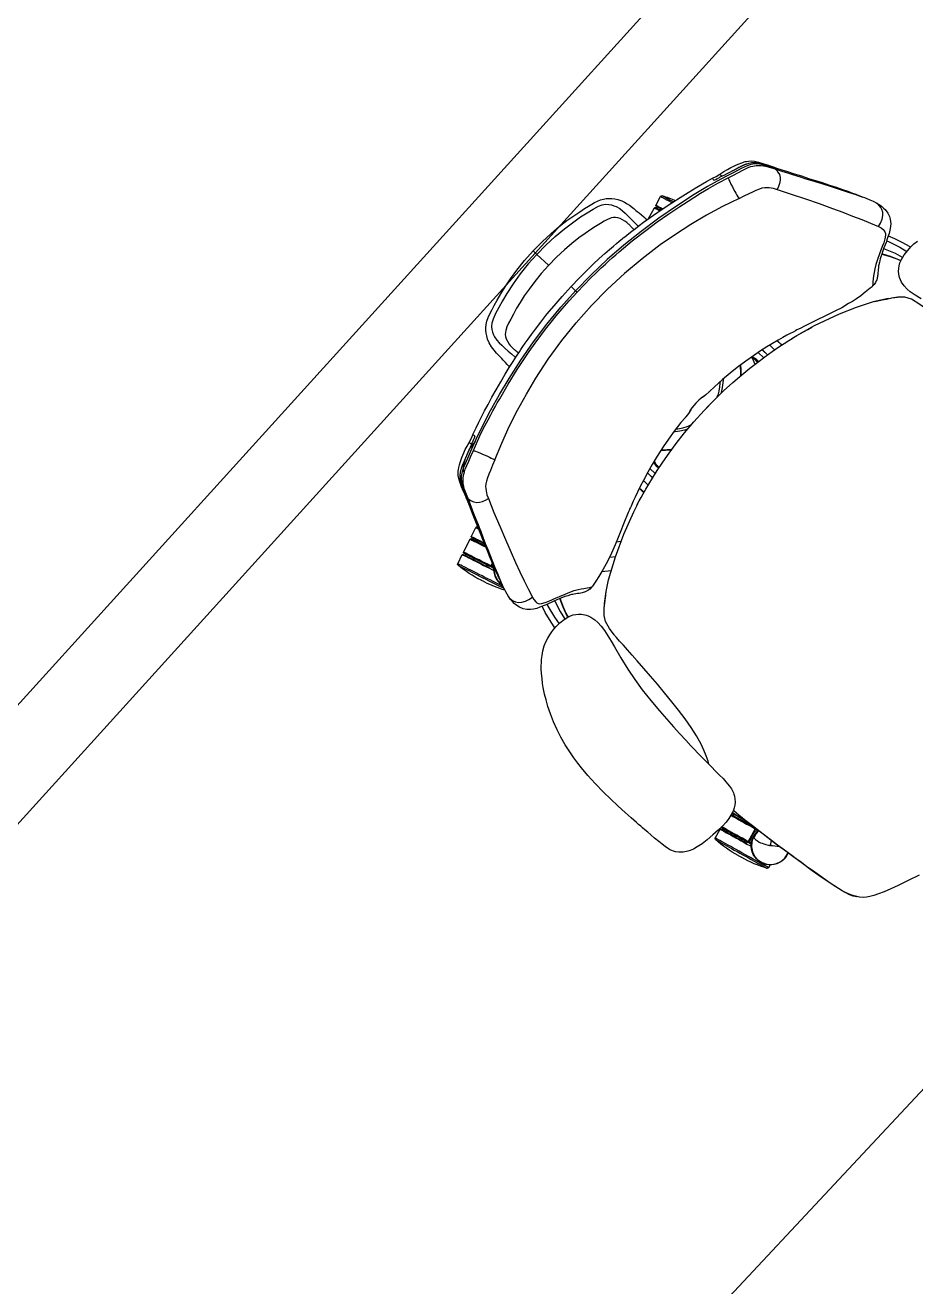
# Model space of a CAD drawing. Extents: x -15 to 8521, y -5327 to 1905.
# Drawn here: x 6723 to 6812.2, y -1982 to -1855.7 of the extents above; entities that cross this region are included whole.
import ezdxf

# ---------------------------------------------------------------- set-up
doc = ezdxf.new("R2010")
doc.units = 0
doc.layers.add('AR-DIV', color=2, linetype='Continuous')
doc.layers.add('AR-MOB', color=2, linetype='Continuous')

# ---------------------------------------------------------------- blocks, each defined once
blk = doc.blocks.new('MESA RECEPÇÃO COM BIOMBO')
at = {"color": 2}
blk.add_line((77.9313, 97.5195), (79.3313, 97.5195), dxfattribs=at)
blk = doc.blocks.new('A$C1E86606E')
at = {"color": 1, "linetype": 'Continuous'}
for p, q in [((0.0609, 0.593), (0.0577, 0.5938)), ((0.0816, 0.5963), (0.0805, 0.5866)), ((0.0597, 0.5579), (0.0612, 0.5575)), ((0.063, 0.5649), (0.0615, 0.5653)), ((0.0622, 0.5612), (0.0628, 0.5639)), ((0.0631, 0.5648), (0.0627, 0.5652)), ((0.0633, 0.5628), (0.0629, 0.561)), ((0.077, 0.5575), (0.0629, 0.561)), ((0.0696, 0.5617), (0.0695, 0.5624)), ((0.077, 0.5575), (0.0775, 0.5593)), ((0.043, 0.5345), (0.0528, 0.532)), ((0.1672, 0.2758), (0.1601, 0.2696)), ((0.1762, 0.2653), (0.1809, 0.2693)), ((0.1954, 0.2629), (0.1916, 0.2598)), ((0.2554, 0.2376), (0.2554, 0.2442)), ((0.2686, 0.2342), (0.2686, 0.2416)), ((0.4275, 0.2342), (0.4275, 0.2417)), ((0.4407, 0.2376), (0.4407, 0.2443)), ((0.3549, 0.2343), (0.3482, 0.2341)), ((0.4194, 0.2333), (0.4168, 0.2397)), ((0.331, 0.225), (0.3303, 0.2251)), ((0.0854, 0.1813), (0.0869, 0.1808)), ((0.089, 0.1882), (0.0875, 0.1886)), ((0.088, 0.1845), (0.0888, 0.1872)), ((0.0891, 0.1881), (0.0887, 0.1885)), ((0.0892, 0.186), (0.0887, 0.1843)), ((0.0921, 0.1833), (0.0887, 0.1843)), ((0.0677, 0.1586), (0.0775, 0.1557)), ((0.0801, 0.1549), (0.0801, 0.1549)), ((0.0801, 0.1549), (0.0941, 0.1509)), ((0.0801, 0.1549), (0.0941, 0.1509)), ((0.0941, 0.1509), (0.0941, 0.1509)), ((0.0967, 0.1501), (0.1065, 0.1472)), ((0.1212, 0.1214), (0.1219, 0.1198)), ((0.1219, 0.1198), (0.1221, 0.1192)), ((0.5742, 0.1197), (0.574, 0.1192)), ((0.5748, 0.1214), (0.5742, 0.1197)), ((0.5747, 0.1212), (0.5748, 0.1214)), ((0.1665, 0.089), (0.1664, 0.0883)), ((0.5462, 0.0922), (0.5471, 0.0925)), ((0.1664, 0.0883), (0.1691, 0.0881)), ((0.348, 0.0583), (0.348, 0.0522)), ((0.4506, 0.0625), (0.4626, 0.0594)), ((0.4506, 0.0625), (0.4626, 0.0594)), ((0.4626, 0.0594), (0.4626, 0.0594)), ((0.4652, 0.0587), (0.4751, 0.0561)), ((0.348, 0.005), (0.348, 0.021)), ((0.348, 0.005), (0.348, 0))]:
    blk.add_line(p, q, dxfattribs=at)
at = {"color": 1, "linetype": 'Continuous', "flags": 128}
for points in [[(0.1551, 0.7089), (0.1437, 0.7048), (0.1331, 0.7007), (0.1256, 0.6976), (0.1191, 0.6947), (0.1136, 0.692), (0.1092, 0.6896), (0.1056, 0.6875), (0.1029, 0.6854), (0.1006, 0.6832), (0.0984, 0.6804), (0.0961, 0.6768), (0.094, 0.6726), (0.0922, 0.6678), (0.0908, 0.6625), (0.0897, 0.6567), (0.0886, 0.6505), (0.0876, 0.6437), (0.0866, 0.6363), (0.0855, 0.6279), (0.0846, 0.6212), (0.0838, 0.6143), (0.0831, 0.6079), (0.0824, 0.6025), (0.0819, 0.5979), (0.0811, 0.5917), (0.0803, 0.5847), (0.0795, 0.5774), (0.0784, 0.5669), (0.0775, 0.5564)], [(0.0967, 0.6781), (0.0935, 0.6719), (0.0909, 0.6634), (0.0887, 0.6518), (0.087, 0.6398), (0.0853, 0.6277), (0.0837, 0.6142), (0.0825, 0.6038), (0.0816, 0.5967), (0.0808, 0.5897), (0.08, 0.5826), (0.079, 0.5728), (0.0781, 0.5631), (0.0772, 0.5533), (0.0764, 0.5435), (0.0757, 0.5336), (0.0756, 0.5287)], [(0.0965, 0.6783), (0.0948, 0.6751), (0.0933, 0.6715), (0.092, 0.6676), (0.0914, 0.6652)], [(0.0577, 0.5938), (0.0577, 0.5937), (0.0576, 0.5934), (0.0575, 0.5927), (0.0572, 0.5917), (0.0569, 0.5903), (0.0565, 0.5887), (0.056, 0.5867), (0.0554, 0.5845), (0.0548, 0.5821), (0.0542, 0.5794), (0.0534, 0.5766), (0.0527, 0.5736), (0.0519, 0.5705), (0.0511, 0.5673), (0.0504, 0.5641)], [(0.0696, 0.5617), (0.0673, 0.5626), (0.065, 0.5638), (0.0612, 0.567), (0.0583, 0.571), (0.0565, 0.5757), (0.0561, 0.5806), (0.0569, 0.5855), (0.0589, 0.5901), (0.0621, 0.5939), (0.0662, 0.5968), (0.0708, 0.5985), (0.0758, 0.599), (0.0807, 0.5982), (0.0817, 0.5977)], [(0.042, 0.5357), (0.042, 0.5358), (0.0421, 0.5363), (0.0423, 0.537), (0.0426, 0.5382), (0.043, 0.5396), (0.0434, 0.5413), (0.0439, 0.5433), (0.0444, 0.5456), (0.0451, 0.5481), (0.0457, 0.5508), (0.0464, 0.5536), (0.0472, 0.5566), (0.048, 0.5597), (0.0487, 0.5628), (0.0495, 0.566), (0.0503, 0.5691), (0.0511, 0.5722), (0.0518, 0.5752), (0.0525, 0.5781), (0.0532, 0.5808), (0.0538, 0.5833), (0.0544, 0.5855), (0.0549, 0.5875), (0.0553, 0.5893), (0.0557, 0.5907), (0.0559, 0.5918), (0.0561, 0.5926), (0.0562, 0.593), (0.0563, 0.5931)], [(0.0806, 0.5873), (0.0802, 0.5869), (0.079, 0.5855), (0.0777, 0.5838), (0.0762, 0.5817), (0.076, 0.5814), (0.0758, 0.5811), (0.0757, 0.5808), (0.0755, 0.5805), (0.0753, 0.5802), (0.0751, 0.58)], [(0.0695, 0.5624), (0.0694, 0.5635), (0.0694, 0.5651), (0.0696, 0.5673), (0.0701, 0.5694), (0.0705, 0.5708), (0.0711, 0.5723), (0.0719, 0.574), (0.0728, 0.576), (0.0741, 0.5782), (0.0742, 0.5785), (0.0744, 0.5788), (0.0746, 0.5791), (0.0748, 0.5794), (0.0749, 0.5797), (0.0751, 0.58)], [(0.0751, 0.58), (0.078, 0.5782), (0.0795, 0.5772)], [(0.0504, 0.5641), (0.0496, 0.5609), (0.0488, 0.5577), (0.048, 0.5546), (0.0473, 0.5517), (0.0465, 0.5488), (0.0459, 0.5462), (0.0453, 0.5437), (0.0447, 0.5415), (0.0442, 0.5396), (0.0438, 0.5379), (0.0435, 0.5366), (0.0432, 0.5355), (0.0431, 0.5348), (0.043, 0.5345), (0.043, 0.5345)], [(0.0467, 0.5671), (0.0467, 0.567), (0.0466, 0.5665), (0.0464, 0.5659), (0.0462, 0.5651), (0.046, 0.5644), (0.0459, 0.5637), (0.0458, 0.5633), (0.0457, 0.5632)], [(0.0528, 0.532), (0.0529, 0.532), (0.0529, 0.5324), (0.0531, 0.5331), (0.0534, 0.5341), (0.0537, 0.5355), (0.0541, 0.5371), (0.0546, 0.5391), (0.0551, 0.5413), (0.0558, 0.5437), (0.0564, 0.5464), (0.0571, 0.5492), (0.0579, 0.5522), (0.0586, 0.5553), (0.0594, 0.5585), (0.0602, 0.5617)], [(0.0606, 0.5616), (0.0598, 0.5583), (0.059, 0.5552), (0.0582, 0.5521), (0.0575, 0.5491), (0.0568, 0.5462), (0.0561, 0.5436), (0.0555, 0.5411), (0.055, 0.539), (0.0545, 0.537), (0.0541, 0.5354), (0.0538, 0.5341), (0.0535, 0.5332), (0.0534, 0.5326), (0.0533, 0.5323), (0.0533, 0.5323)], [(0.055, 0.5323), (0.055, 0.5325), (0.0552, 0.5331), (0.0554, 0.5341), (0.0557, 0.5354), (0.0561, 0.537), (0.0566, 0.5388), (0.0571, 0.541), (0.0577, 0.5434), (0.0584, 0.546), (0.0591, 0.5488), (0.0598, 0.5518), (0.0606, 0.5548), (0.0614, 0.558), (0.0622, 0.5612)], [(0.0629, 0.561), (0.0621, 0.5577), (0.0613, 0.5545), (0.0605, 0.5514), (0.0598, 0.5483), (0.059, 0.5454), (0.0584, 0.5428), (0.0578, 0.5403), (0.0572, 0.5381), (0.0567, 0.5361), (0.0563, 0.5345), (0.056, 0.5332), (0.0558, 0.5322), (0.0556, 0.5316), (0.0555, 0.5313)], [(0.0602, 0.5617), (0.061, 0.5649), (0.0614, 0.5664)], [(0.0622, 0.5612), (0.0622, 0.5612), (0.0622, 0.5612), (0.0623, 0.5611), (0.0624, 0.5611), (0.0625, 0.5611), (0.0626, 0.5611), (0.0628, 0.561), (0.0629, 0.561)], [(0.0628, 0.5639), (0.0628, 0.5639), (0.0629, 0.5641), (0.063, 0.5645), (0.0631, 0.5648)], [(0.0633, 0.5628), (0.0631, 0.5633), (0.0629, 0.5637), (0.0629, 0.5638), (0.0629, 0.5639), (0.0628, 0.5639)], [(0.0642, 0.564), (0.0642, 0.564), (0.0641, 0.5639), (0.0641, 0.5638), (0.064, 0.5637), (0.0638, 0.5635), (0.0637, 0.5632), (0.0635, 0.563), (0.0633, 0.5628)], [(0.0779, 0.5611), (0.0743, 0.5614), (0.0695, 0.5624)], [(0.077, 0.5608), (0.0762, 0.5607), (0.0754, 0.5607), (0.0745, 0.5608), (0.0737, 0.5608), (0.0728, 0.561), (0.0696, 0.5617)], [(0.0702, 0.5302), (0.0704, 0.531), (0.0708, 0.5326), (0.0713, 0.5346), (0.0719, 0.5368), (0.0725, 0.5392), (0.0731, 0.5419), (0.0739, 0.5448), (0.0746, 0.5478), (0.0754, 0.551), (0.0762, 0.5542), (0.077, 0.5575)], [(0.0774, 0.5559), (0.077, 0.5541), (0.0762, 0.551), (0.0754, 0.5479), (0.0747, 0.5449), (0.074, 0.5421), (0.0733, 0.5395), (0.0727, 0.5371), (0.0722, 0.535), (0.0717, 0.5331), (0.0713, 0.5315), (0.071, 0.5302), (0.071, 0.53)], [(0.0761, 0.5607), (0.0769, 0.5608), (0.0771, 0.5608), (0.0772, 0.5608), (0.0772, 0.5608), (0.0772, 0.5608), (0.0772, 0.5608), (0.0772, 0.5608), (0.0772, 0.5608), (0.0772, 0.5608), (0.0772, 0.5608), (0.0772, 0.5608), (0.0774, 0.5608), (0.0777, 0.5608)], [(0.0773, 0.5608), (0.0773, 0.5608), (0.0773, 0.5607), (0.0773, 0.5605), (0.0773, 0.5603), (0.0774, 0.5601), (0.0774, 0.5598), (0.0774, 0.5595), (0.0775, 0.5593)], [(0.0726, 0.5297), (0.0727, 0.5301), (0.073, 0.5315), (0.0735, 0.5333), (0.074, 0.5354), (0.0745, 0.5377), (0.0752, 0.5402), (0.0759, 0.543), (0.0765, 0.5455)], [(0.0763, 0.5432), (0.0759, 0.5415), (0.0752, 0.5389), (0.0746, 0.5364), (0.0741, 0.5342), (0.0736, 0.5323), (0.0732, 0.5306), (0.0729, 0.5296)], [(0.0436, 0.5307), (0.0361, 0.5298), (0.0297, 0.5287), (0.0242, 0.5274), (0.0199, 0.526), (0.0166, 0.5245), (0.0146, 0.5234), (0.0133, 0.5226), (0.012, 0.5217), (0.0108, 0.5207), (0.0095, 0.5195), (0.0077, 0.5176), (0.0059, 0.5148), (0.0048, 0.5129), (0.0042, 0.5114), (0.0038, 0.5103), (0.0034, 0.5087), (0.0029, 0.5065), (0.0025, 0.5037), (0.0021, 0.4998), (0.0018, 0.4955), (0.0015, 0.4901), (0.0013, 0.4852), (0.0011, 0.481), (0.0009, 0.4773), (0.0008, 0.4743), (0.0007, 0.4718), (0.0006, 0.4691), (0.0005, 0.4661), (0.0003, 0.4591), (0.0001, 0.4509), (0, 0.4416), (0, 0.4312), (0.0002, 0.4214), (0.0008, 0.4094), (0.0017, 0.3985), (0.0029, 0.3887), (0.0039, 0.3826), (0.0051, 0.3763), (0.0066, 0.3691), (0.0087, 0.3611), (0.0113, 0.3525), (0.0141, 0.3448), (0.0174, 0.3368), (0.0212, 0.3289), (0.0249, 0.322), (0.0285, 0.3162), (0.0316, 0.3114), (0.0335, 0.3086), (0.0356, 0.3058), (0.0381, 0.3026), (0.0413, 0.2988), (0.0447, 0.295), (0.0476, 0.2919), (0.0501, 0.2895), (0.0525, 0.2874), (0.055, 0.2854), (0.0583, 0.283), (0.0622, 0.2804), (0.0666, 0.2781), (0.0708, 0.2764), (0.0747, 0.2753), (0.0786, 0.2744), (0.0822, 0.2739), (0.0854, 0.2736), (0.0889, 0.2736), (0.0941, 0.2738), (0.0997, 0.2746), (0.1048, 0.276), (0.1091, 0.2781), (0.1113, 0.2797), (0.1132, 0.2814), (0.1153, 0.2838), (0.118, 0.2881), (0.1189, 0.2902), (0.1195, 0.2925), (0.1203, 0.2972), (0.1204, 0.3014), (0.1199, 0.3063), (0.119, 0.3117), (0.1176, 0.3177), (0.1158, 0.3238), (0.114, 0.33), (0.1103, 0.3423), (0.1067, 0.3551), (0.1039, 0.3672), (0.1015, 0.3799), (0.0996, 0.3932), (0.0979, 0.4069), (0.0968, 0.4174), (0.0958, 0.4279), (0.095, 0.4375), (0.0944, 0.446), (0.0938, 0.4536), (0.0935, 0.4589), (0.0932, 0.4636), (0.0929, 0.4691), (0.0926, 0.4755), (0.0924, 0.4831), (0.0922, 0.489), (0.092, 0.4946), (0.0918, 0.4995), (0.0915, 0.5038), (0.0912, 0.5064), (0.0907, 0.5093), (0.09, 0.5127), (0.0893, 0.5149), (0.0887, 0.5163), (0.0884, 0.517), (0.0878, 0.5182), (0.0867, 0.5199), (0.085, 0.5222), (0.0828, 0.5244), (0.0804, 0.5263), (0.0778, 0.5277), (0.0758, 0.5287), (0.0743, 0.5292), (0.073, 0.5296), (0.0703, 0.5303), (0.0666, 0.531), (0.062, 0.5314), (0.0566, 0.5315), (0.0505, 0.5312), (0.0436, 0.5307)], [(0.055, 0.5323), (0.0549, 0.5321), (0.055, 0.532), (0.055, 0.5318), (0.0551, 0.5317), (0.0551, 0.5316), (0.0553, 0.5315), (0.0553, 0.5314)], [(0.0757, 0.5332), (0.0755, 0.5295), (0.0755, 0.5287)], [(0.5782, 0.3165), (0.5767, 0.3098), (0.5758, 0.3037), (0.5757, 0.3), (0.576, 0.2955), (0.577, 0.2908), (0.5779, 0.2886), (0.579, 0.2864), (0.581, 0.2836), (0.5831, 0.2812), (0.585, 0.2796), (0.5873, 0.278), (0.5901, 0.2765), (0.5934, 0.2753), (0.5987, 0.2742), (0.6044, 0.2737), (0.6092, 0.2736), (0.6133, 0.2738), (0.6178, 0.2745)], [(0.0925, 0.4794), (0.0942, 0.4767), (0.0969, 0.4716), (0.0995, 0.466), (0.1019, 0.4599), (0.1048, 0.451), (0.1073, 0.4414), (0.1095, 0.431), (0.1114, 0.4203), (0.1131, 0.4096), (0.1147, 0.3981), (0.116, 0.387), (0.1172, 0.3765), (0.1183, 0.3664), (0.1193, 0.3561), (0.1199, 0.3488), (0.1206, 0.3417), (0.1213, 0.3355), (0.1218, 0.3299), (0.1222, 0.325), (0.1227, 0.3207)], [(0.1226, 0.3217), (0.1238, 0.3139), (0.1265, 0.3061), (0.1299, 0.3011), (0.1343, 0.2969), (0.1391, 0.2932), (0.1488, 0.2862), (0.1591, 0.28), (0.1807, 0.2693), (0.2029, 0.2598), (0.226, 0.2519), (0.2324, 0.2501)], [(0.574, 0.3268), (0.5731, 0.3195), (0.5712, 0.3098), (0.5681, 0.3035), (0.5634, 0.2984), (0.5585, 0.2945)], [(0.1329, 0.2981), (0.135, 0.2964), (0.1372, 0.2947), (0.1417, 0.2915), (0.1437, 0.29), (0.1454, 0.2887), (0.1468, 0.2877), (0.1479, 0.2869)], [(0.556, 0.2927), (0.5433, 0.2837), (0.5274, 0.275), (0.5109, 0.2673), (0.4854, 0.2569), (0.4633, 0.25)], [(0.5482, 0.2869), (0.5493, 0.2877), (0.5507, 0.2887), (0.5524, 0.29), (0.5544, 0.2915), (0.5588, 0.2947), (0.5611, 0.2964), (0.5632, 0.2981)], [(0.5446, 0.2846), (0.5458, 0.2853), (0.5496, 0.2879)], [(0.1424, 0.2725), (0.1394, 0.2725), (0.1371, 0.2721), (0.1354, 0.2716), (0.1343, 0.2712), (0.1336, 0.2709), (0.1331, 0.2706), (0.1323, 0.2701), (0.1314, 0.2695), (0.1303, 0.2687), (0.1291, 0.2678), (0.1277, 0.2667), (0.1264, 0.2657), (0.125, 0.2646), (0.1239, 0.2638), (0.1229, 0.2631), (0.1219, 0.2624), (0.1211, 0.2619), (0.1204, 0.2615), (0.1195, 0.261), (0.1184, 0.2603), (0.1167, 0.2594), (0.1146, 0.2584), (0.1121, 0.2572), (0.109, 0.2559), (0.1059, 0.2546), (0.1031, 0.2535), (0.1007, 0.2525), (0.0982, 0.2514), (0.0953, 0.2501), (0.092, 0.2485), (0.089, 0.2469), (0.0862, 0.2451), (0.0839, 0.2432), (0.0813, 0.2404), (0.0794, 0.2374), (0.078, 0.2336), (0.0773, 0.2293), (0.0772, 0.2271), (0.0773, 0.2245), (0.0776, 0.2217), (0.0783, 0.2187)], [(0.0872, 0.2736), (0.0874, 0.2725), (0.0895, 0.2638), (0.0919, 0.2559), (0.0943, 0.2496)], [(0.0991, 0.2518), (0.0983, 0.2535), (0.0947, 0.2658), (0.0931, 0.2738)], [(0.0943, 0.236), (0.0935, 0.2389), (0.0931, 0.2417), (0.0932, 0.2431), (0.0936, 0.2445), (0.0944, 0.2459), (0.0958, 0.2472), (0.0989, 0.2491), (0.1025, 0.2509), (0.1062, 0.2525), (0.1099, 0.254), (0.1134, 0.2555), (0.1189, 0.2579), (0.1237, 0.2601), (0.1277, 0.2623), (0.131, 0.2643), (0.1337, 0.2662), (0.1359, 0.2678), (0.1385, 0.2698), (0.1403, 0.2713), (0.1415, 0.2722), (0.1423, 0.2725), (0.1424, 0.2725)], [(0.107, 0.2551), (0.1053, 0.2589), (0.1028, 0.2661), (0.1005, 0.2742), (0.1004, 0.2748)], [(0.1038, 0.2757), (0.1039, 0.2753), (0.1079, 0.2654), (0.112, 0.2572)], [(0.1123, 0.2574), (0.1116, 0.2586), (0.1085, 0.2646), (0.1055, 0.2715), (0.104, 0.2758)], [(0.3303, 0.2252), (0.3235, 0.2255), (0.3126, 0.2265), (0.3027, 0.2277), (0.2935, 0.2291), (0.2827, 0.231), (0.2731, 0.2331), (0.2646, 0.2351), (0.2562, 0.2374), (0.249, 0.2394), (0.2429, 0.2413), (0.2377, 0.243), (0.2334, 0.2444), (0.2299, 0.2456), (0.2282, 0.2462), (0.2268, 0.2467), (0.2257, 0.247), (0.2249, 0.2473), (0.2239, 0.2477), (0.2216, 0.2485), (0.2184, 0.2497), (0.2142, 0.2512), (0.2092, 0.2532), (0.2033, 0.2554), (0.1965, 0.258), (0.189, 0.2609), (0.1804, 0.2639), (0.1751, 0.2657), (0.1691, 0.2674), (0.1624, 0.2691), (0.1548, 0.2707), (0.1494, 0.2716), (0.1434, 0.2724), (0.1426, 0.2725)], [(0.5535, 0.2725), (0.5511, 0.2722), (0.5448, 0.2713), (0.5391, 0.2703), (0.534, 0.2692), (0.5293, 0.2681), (0.5251, 0.2669), (0.5174, 0.2646), (0.5107, 0.2622), (0.5046, 0.26), (0.499, 0.2578), (0.4924, 0.2553), (0.4867, 0.2531), (0.4819, 0.2513), (0.4779, 0.2498), (0.4746, 0.2486), (0.472, 0.2476), (0.4705, 0.2471), (0.4688, 0.2465), (0.4664, 0.2457), (0.4634, 0.2446), (0.4598, 0.2434), (0.4553, 0.242), (0.4501, 0.2404), (0.4439, 0.2385), (0.4375, 0.2367), (0.4303, 0.2348), (0.422, 0.2329), (0.4127, 0.2309), (0.4023, 0.229), (0.3932, 0.2277), (0.3833, 0.2265), (0.3725, 0.2255), (0.3659, 0.2252)], [(0.6178, 0.2187), (0.6185, 0.2217), (0.6188, 0.2245), (0.6189, 0.2271), (0.6188, 0.2293), (0.6181, 0.2336), (0.6167, 0.2374), (0.6154, 0.2395), (0.614, 0.2414), (0.6122, 0.2432), (0.6085, 0.246), (0.6041, 0.2485), (0.6008, 0.2501), (0.5978, 0.2514), (0.5954, 0.2525), (0.5929, 0.2535), (0.5901, 0.2546), (0.5871, 0.2559), (0.584, 0.2572), (0.5814, 0.2584), (0.5794, 0.2594), (0.5777, 0.2603), (0.5765, 0.261), (0.5757, 0.2615), (0.575, 0.2619), (0.5742, 0.2624), (0.5733, 0.263), (0.5722, 0.2638), (0.5697, 0.2657), (0.5672, 0.2676), (0.5661, 0.2684), (0.5652, 0.2691), (0.5644, 0.2697), (0.5636, 0.2702), (0.563, 0.2706), (0.5624, 0.2709), (0.5618, 0.2712), (0.5606, 0.2716), (0.559, 0.2721), (0.5567, 0.2725), (0.5536, 0.2725)], [(0.6018, 0.236), (0.6026, 0.2389), (0.6029, 0.2417), (0.6028, 0.2431), (0.6024, 0.2445), (0.6016, 0.2459), (0.6003, 0.2472), (0.5972, 0.2491), (0.5936, 0.2509), (0.5899, 0.2525), (0.5862, 0.254), (0.5827, 0.2555), (0.5772, 0.2579), (0.5724, 0.2601), (0.5684, 0.2623), (0.5651, 0.2643), (0.5624, 0.2662), (0.5601, 0.2678), (0.5575, 0.2698), (0.5557, 0.2713), (0.5545, 0.2722), (0.5537, 0.2725), (0.5537, 0.2725)], [(0.5921, 0.2757), (0.5907, 0.272), (0.588, 0.2656), (0.5852, 0.2601), (0.5838, 0.2574)], [(0.5923, 0.2757), (0.5922, 0.2753), (0.5882, 0.2654), (0.5841, 0.2572)], [(0.5957, 0.2748), (0.5957, 0.2746), (0.5936, 0.2669), (0.5912, 0.26), (0.5891, 0.2551)], [(0.597, 0.2518), (0.5977, 0.2535), (0.6014, 0.2658), (0.603, 0.2738)], [(0.6018, 0.2496), (0.6042, 0.2559), (0.6066, 0.2638), (0.6087, 0.2725), (0.6089, 0.2736)], [(0.4607, 0.2492), (0.4665, 0.2508), (0.4783, 0.2545), (0.4828, 0.2561)], [(0.228, 0.2513), (0.2295, 0.2508), (0.2344, 0.2495)], [(0.2322, 0.25), (0.2326, 0.2499), (0.2333, 0.2497), (0.2351, 0.2492), (0.2378, 0.2485), (0.2413, 0.2476), (0.2456, 0.2465), (0.2507, 0.2453), (0.2566, 0.244), (0.2634, 0.2426), (0.2722, 0.2409), (0.282, 0.2393), (0.293, 0.2377), (0.3051, 0.2363), (0.3184, 0.2352), (0.3327, 0.2345), (0.3482, 0.2342)], [(0.2467, 0.2462), (0.2467, 0.2421), (0.2467, 0.2401)], [(0.2471, 0.2461), (0.2471, 0.246), (0.247, 0.2401)], [(0.2637, 0.2354), (0.2637, 0.2407), (0.2637, 0.2425)], [(0.2639, 0.2354), (0.2639, 0.2368), (0.2638, 0.2425)], [(0.2749, 0.2405), (0.2749, 0.2382), (0.2751, 0.2353), (0.276, 0.2326), (0.276, 0.2325)], [(0.2772, 0.2322), (0.2767, 0.233), (0.2759, 0.2357), (0.2758, 0.2399), (0.2758, 0.2403)], [(0.2773, 0.2322), (0.2767, 0.233), (0.276, 0.2356), (0.2759, 0.2383), (0.2759, 0.2403)], [(0.3479, 0.2342), (0.3623, 0.2345), (0.3758, 0.2351), (0.3884, 0.2361), (0.3999, 0.2373), (0.4105, 0.2387), (0.4202, 0.2403), (0.4289, 0.2418), (0.4379, 0.2436), (0.4456, 0.2453), (0.452, 0.2469), (0.4572, 0.2482), (0.4611, 0.2493), (0.4639, 0.25)], [(0.4188, 0.2322), (0.4193, 0.233), (0.4201, 0.2356), (0.4202, 0.2383), (0.4202, 0.2403)], [(0.4189, 0.2322), (0.4194, 0.233), (0.4202, 0.2357), (0.4203, 0.2399), (0.4203, 0.2403)], [(0.4212, 0.2405), (0.4212, 0.2382), (0.421, 0.2353), (0.4201, 0.2326), (0.42, 0.2325)], [(0.4322, 0.2354), (0.4322, 0.2368), (0.4322, 0.2425)], [(0.4323, 0.2354), (0.4323, 0.2407), (0.4324, 0.2425)], [(0.449, 0.2462), (0.449, 0.246), (0.449, 0.24)], [(0.4493, 0.2462), (0.4493, 0.2421), (0.4493, 0.2401)], [(0.0783, 0.2188), (0.0781, 0.2196), (0.0782, 0.2221), (0.0785, 0.2246), (0.0794, 0.227), (0.0809, 0.2294), (0.0833, 0.2317), (0.0865, 0.2337), (0.0902, 0.2352), (0.0943, 0.236)], [(0.1363, 0.1365), (0.1299, 0.1501), (0.1239, 0.1636), (0.118, 0.1769), (0.1124, 0.19), (0.1082, 0.2001), (0.1042, 0.2098), (0.1006, 0.2191), (0.0972, 0.2279), (0.0943, 0.236)], [(0.2968, 0.2373), (0.2957, 0.2363), (0.2925, 0.2332), (0.2895, 0.23), (0.2892, 0.2299)], [(0.2901, 0.2297), (0.2917, 0.2312), (0.2943, 0.2338), (0.2978, 0.2372)], [(0.3239, 0.2349), (0.3204, 0.2331), (0.3164, 0.2305), (0.3127, 0.2276), (0.3116, 0.2266)], [(0.3155, 0.2262), (0.317, 0.2275), (0.3211, 0.2304), (0.325, 0.2328), (0.3265, 0.2335), (0.328, 0.2341), (0.3292, 0.2347)], [(0.3667, 0.2347), (0.3672, 0.2345), (0.369, 0.2338), (0.3727, 0.2319), (0.3762, 0.2296), (0.3791, 0.2275), (0.3806, 0.2262)], [(0.3723, 0.2349), (0.3757, 0.2331), (0.3796, 0.2305), (0.3834, 0.2276), (0.3845, 0.2266)], [(0.406, 0.2297), (0.4043, 0.2312), (0.4018, 0.2338), (0.3982, 0.2372)], [(0.3993, 0.2374), (0.4004, 0.2363), (0.4035, 0.2332), (0.4066, 0.23), (0.4069, 0.2298)], [(0.5598, 0.1365), (0.5661, 0.1501), (0.5722, 0.1636), (0.5781, 0.1769), (0.5837, 0.19), (0.5879, 0.2001), (0.5918, 0.2098), (0.5955, 0.2191), (0.5989, 0.2279), (0.6018, 0.236)], [(0.6018, 0.236), (0.6059, 0.2352), (0.6096, 0.2337), (0.6128, 0.2317), (0.6152, 0.2294), (0.6167, 0.227), (0.6175, 0.2246), (0.6179, 0.2221), (0.618, 0.2196), (0.6178, 0.2188)], [(0.0782, 0.2188), (0.0791, 0.2157), (0.08, 0.2131), (0.0808, 0.2109), (0.0814, 0.2092), (0.082, 0.2077), (0.0826, 0.2062), (0.0833, 0.2046), (0.0846, 0.2015), (0.0861, 0.1981), (0.0876, 0.1948), (0.0903, 0.1889), (0.093, 0.1831), (0.0958, 0.1771), (0.0986, 0.1713), (0.1014, 0.1654), (0.1043, 0.1595), (0.107, 0.1539), (0.1079, 0.1521), (0.1089, 0.1499), (0.1102, 0.1472), (0.1117, 0.1441), (0.1135, 0.1404), (0.1154, 0.1363), (0.1176, 0.1318), (0.12, 0.1267), (0.1227, 0.1211)], [(0.3396, 0.224), (0.3353, 0.2247), (0.3309, 0.2251)], [(0.3392, 0.224), (0.3382, 0.2242), (0.3374, 0.2243)], [(0.348, 0.2231), (0.3447, 0.2232), (0.3418, 0.2235), (0.3393, 0.2239), (0.3374, 0.2243)], [(0.3588, 0.2243), (0.358, 0.2241), (0.3553, 0.2236), (0.352, 0.2233), (0.348, 0.2231)], [(0.3652, 0.2251), (0.3608, 0.2247), (0.3565, 0.224)], [(0.3567, 0.224), (0.3569, 0.2241), (0.3585, 0.2243), (0.3589, 0.2243)], [(0.3652, 0.2251), (0.3655, 0.2251), (0.3659, 0.2251)], [(0.5734, 0.1211), (0.5764, 0.1274), (0.579, 0.133), (0.5813, 0.1377), (0.5832, 0.1417), (0.5847, 0.1449), (0.5873, 0.1503), (0.59, 0.1557), (0.5947, 0.1654), (0.5992, 0.1749), (0.6029, 0.1826), (0.6064, 0.1903), (0.6098, 0.1977), (0.6107, 0.1998), (0.6116, 0.2019), (0.6125, 0.2039), (0.6134, 0.206), (0.6144, 0.2085), (0.6155, 0.2115), (0.6167, 0.2149), (0.6178, 0.2188)], [(0.0668, 0.1599), (0.0668, 0.16), (0.067, 0.1604), (0.0672, 0.1612), (0.0675, 0.1623), (0.0679, 0.1637), (0.0684, 0.1654), (0.069, 0.1674), (0.0697, 0.1696), (0.0704, 0.1721), (0.0712, 0.1748), (0.072, 0.1776), (0.0729, 0.1805), (0.0737, 0.1836), (0.0747, 0.1867), (0.0756, 0.1898), (0.0765, 0.1929), (0.0774, 0.196), (0.0782, 0.1989), (0.0791, 0.2017), (0.0799, 0.2044), (0.0806, 0.2069), (0.0812, 0.2091), (0.0813, 0.2095)], [(0.0821, 0.2076), (0.0815, 0.2056), (0.0808, 0.203), (0.0799, 0.2002), (0.0791, 0.1973), (0.0782, 0.1942), (0.0773, 0.1911), (0.0763, 0.1879)], [(0.083, 0.2054), (0.0827, 0.2044), (0.083, 0.1994), (0.0845, 0.1947), (0.0871, 0.1905), (0.0901, 0.1877)], [(0.0835, 0.2042), (0.0835, 0.204), (0.0843, 0.2017), (0.085, 0.2), (0.0856, 0.1984), (0.0863, 0.1968), (0.0871, 0.1948), (0.088, 0.1925), (0.0894, 0.1893), (0.091, 0.1856), (0.0929, 0.1814), (0.0951, 0.1767), (0.0975, 0.1715), (0.0999, 0.1662), (0.1046, 0.1563), (0.1093, 0.1464), (0.1138, 0.1368), (0.1183, 0.1273), (0.1205, 0.1225), (0.1218, 0.1198)], [(0.5742, 0.1197), (0.575, 0.1214), (0.5774, 0.1266), (0.58, 0.132), (0.583, 0.1384), (0.5862, 0.1451), (0.5894, 0.152), (0.5926, 0.1586), (0.5955, 0.1648), (0.5988, 0.1719), (0.6018, 0.1784), (0.6044, 0.1843), (0.6068, 0.1895), (0.6087, 0.1942), (0.61, 0.1973), (0.6112, 0.2003), (0.6122, 0.203), (0.6126, 0.2042)], [(0.0728, 0.1911), (0.0728, 0.1909), (0.0726, 0.1905), (0.0725, 0.1898), (0.0722, 0.1891), (0.072, 0.1883), (0.0718, 0.1877), (0.0717, 0.1873), (0.0717, 0.1871)], [(0.0861, 0.185), (0.087, 0.1882), (0.0874, 0.1897)], [(0.0763, 0.1879), (0.0754, 0.1847), (0.0745, 0.1816), (0.0736, 0.1785), (0.0727, 0.1756), (0.0719, 0.1728), (0.0711, 0.1701), (0.0704, 0.1677), (0.0698, 0.1655), (0.0692, 0.1636), (0.0687, 0.162), (0.0683, 0.1607), (0.068, 0.1596), (0.0678, 0.159), (0.0677, 0.1586), (0.0677, 0.1586)], [(0.0775, 0.1557), (0.0775, 0.1558), (0.0776, 0.1561), (0.0778, 0.1568), (0.0781, 0.1578), (0.0785, 0.1591), (0.079, 0.1608), (0.0795, 0.1627), (0.0802, 0.1649), (0.0809, 0.1673), (0.0816, 0.1699), (0.0825, 0.1727), (0.0833, 0.1757), (0.0842, 0.1787), (0.0851, 0.1819), (0.0861, 0.185)], [(0.0864, 0.1849), (0.0855, 0.1817), (0.0846, 0.1786), (0.0837, 0.1755), (0.0828, 0.1726), (0.082, 0.1698), (0.0812, 0.1671), (0.0805, 0.1647), (0.0799, 0.1626), (0.0793, 0.1607), (0.0789, 0.1591), (0.0785, 0.1578), (0.0782, 0.1569), (0.078, 0.1562), (0.078, 0.156), (0.078, 0.156)], [(0.0796, 0.1559), (0.0797, 0.1562), (0.0799, 0.1568), (0.0801, 0.1577), (0.0805, 0.159), (0.081, 0.1605), (0.0815, 0.1624), (0.0821, 0.1645), (0.0828, 0.1669), (0.0836, 0.1695), (0.0844, 0.1723), (0.0853, 0.1752), (0.0862, 0.1782), (0.0871, 0.1813), (0.088, 0.1845)], [(0.0887, 0.1843), (0.0878, 0.181), (0.0869, 0.1778), (0.0859, 0.1747), (0.0851, 0.1717), (0.0842, 0.1689), (0.0835, 0.1662), (0.0827, 0.1638), (0.0821, 0.1616), (0.0815, 0.1597), (0.0811, 0.1581), (0.0807, 0.1568), (0.0804, 0.1558), (0.0802, 0.1552), (0.0801, 0.1549)], [(0.088, 0.1845), (0.088, 0.1845), (0.088, 0.1845), (0.0881, 0.1844), (0.0882, 0.1844), (0.0883, 0.1844), (0.0884, 0.1843), (0.0886, 0.1843), (0.0887, 0.1843)], [(0.0888, 0.1872), (0.0888, 0.1872), (0.0888, 0.1873), (0.089, 0.1878), (0.0891, 0.1881)], [(0.0892, 0.186), (0.089, 0.1866), (0.0889, 0.1869), (0.0888, 0.1871), (0.0888, 0.1872), (0.0888, 0.1872)], [(0.0902, 0.1872), (0.0902, 0.1872), (0.0901, 0.1872), (0.09, 0.187), (0.0899, 0.1869), (0.0898, 0.1867), (0.0896, 0.1865), (0.0894, 0.1863), (0.0892, 0.186)], [(0.0941, 0.1509), (0.0942, 0.1511), (0.0944, 0.1517), (0.0946, 0.1527), (0.095, 0.154), (0.0955, 0.1556), (0.096, 0.1575), (0.0967, 0.1597), (0.0974, 0.1621), (0.0982, 0.1648), (0.099, 0.1676), (0.0991, 0.1679)], [(0.0996, 0.1668), (0.099, 0.165), (0.0983, 0.1624), (0.0976, 0.16), (0.097, 0.1579), (0.0964, 0.156), (0.096, 0.1544), (0.0956, 0.1532), (0.0953, 0.1522), (0.0951, 0.1516), (0.0951, 0.1514)], [(0.0965, 0.1505), (0.0965, 0.1506), (0.0966, 0.1511), (0.0969, 0.1519), (0.0972, 0.153), (0.0976, 0.1544), (0.0981, 0.1562), (0.0987, 0.1582), (0.0994, 0.1605), (0.1001, 0.163), (0.1006, 0.1647)], [(0.0796, 0.1559), (0.0796, 0.1558), (0.0796, 0.1556), (0.0796, 0.1555), (0.0797, 0.1553), (0.0798, 0.1552), (0.0799, 0.1551), (0.08, 0.155), (0.0801, 0.1549)], [(0.1009, 0.1641), (0.1001, 0.1616), (0.0994, 0.1592), (0.0988, 0.157), (0.0982, 0.1551), (0.0978, 0.1535), (0.0974, 0.1521), (0.0971, 0.1511), (0.0969, 0.1505), (0.0968, 0.1501), (0.0967, 0.1501)], [(0.0941, 0.1509), (0.0942, 0.1508), (0.0944, 0.1508), (0.0945, 0.1509), (0.0947, 0.1509), (0.0948, 0.151), (0.0949, 0.1511), (0.095, 0.1512), (0.0951, 0.1514)], [(0.1065, 0.1472), (0.1065, 0.1472), (0.1066, 0.1476), (0.1068, 0.1483), (0.1071, 0.1493), (0.1074, 0.1503)], [(0.1082, 0.1485), (0.1081, 0.1481), (0.108, 0.1478), (0.108, 0.1478)], [(0.1227, 0.1211), (0.1225, 0.1215), (0.1225, 0.1227), (0.1229, 0.1253), (0.1239, 0.128), (0.1256, 0.1306), (0.1276, 0.1325), (0.1302, 0.1343), (0.1331, 0.1356), (0.1363, 0.1365)], [(0.169, 0.1149), (0.1636, 0.1169), (0.1581, 0.1189), (0.1545, 0.1203), (0.151, 0.1217), (0.1476, 0.1233), (0.1454, 0.1246), (0.1434, 0.1262), (0.1418, 0.1278), (0.1404, 0.1295), (0.1381, 0.1329), (0.1363, 0.1365)], [(0.5271, 0.1149), (0.5325, 0.1169), (0.5379, 0.1189), (0.5415, 0.1203), (0.5451, 0.1217), (0.5484, 0.1233), (0.5507, 0.1246), (0.5526, 0.1262), (0.5543, 0.1278), (0.5557, 0.1295), (0.558, 0.1329), (0.5598, 0.1365)], [(0.5733, 0.1211), (0.5735, 0.1215), (0.5736, 0.1227), (0.5731, 0.1253), (0.5722, 0.128), (0.5704, 0.1306), (0.5685, 0.1325), (0.5659, 0.1343), (0.563, 0.1356), (0.5598, 0.1365)], [(0.1214, 0.1212), (0.1213, 0.1213), (0.1212, 0.1214)], [(0.1227, 0.1182), (0.122, 0.1197), (0.1214, 0.1212)], [(0.1221, 0.1192), (0.1234, 0.1163), (0.1246, 0.1134)], [(0.1227, 0.1211), (0.1243, 0.1176), (0.1258, 0.1146), (0.1271, 0.1122), (0.1283, 0.1103), (0.1301, 0.1079), (0.1325, 0.1054), (0.1345, 0.1038), (0.1359, 0.1028), (0.1375, 0.1018), (0.1394, 0.1008), (0.142, 0.0996), (0.1456, 0.0982), (0.1502, 0.0967), (0.1555, 0.0948), (0.1612, 0.0927)], [(0.1232, 0.1172), (0.123, 0.1177), (0.1227, 0.1182)], [(0.1232, 0.1193), (0.124, 0.1176), (0.1281, 0.1092), (0.1298, 0.1065), (0.1319, 0.1039), (0.1345, 0.1015), (0.1369, 0.0999), (0.1395, 0.0985), (0.1424, 0.0972), (0.1455, 0.096), (0.1519, 0.0938), (0.1584, 0.0915), (0.1713, 0.087), (0.1844, 0.0829), (0.2022, 0.078), (0.2202, 0.0736), (0.2382, 0.0697), (0.2599, 0.0657), (0.2818, 0.0625), (0.3038, 0.0602), (0.3259, 0.0588), (0.348, 0.0583)], [(0.1237, 0.1161), (0.1235, 0.1166), (0.1232, 0.1172)], [(0.1242, 0.115), (0.124, 0.1155), (0.1237, 0.1161)], [(0.1248, 0.1138), (0.1245, 0.1144), (0.1242, 0.115)], [(0.1247, 0.1134), (0.1245, 0.1138), (0.1242, 0.115)], [(0.1253, 0.1127), (0.1251, 0.1132), (0.1248, 0.1138)], [(0.1612, 0.0927), (0.1612, 0.0927), (0.1614, 0.093), (0.1617, 0.0935), (0.1622, 0.0948), (0.1629, 0.0964), (0.1639, 0.0992), (0.1649, 0.102), (0.1659, 0.1046), (0.1666, 0.107), (0.1673, 0.109), (0.1679, 0.1109), (0.1684, 0.1128), (0.169, 0.1149)], [(0.169, 0.1149), (0.1861, 0.1084), (0.2034, 0.1025), (0.221, 0.0974), (0.2388, 0.0929), (0.2567, 0.089), (0.2793, 0.0851), (0.3021, 0.0824), (0.325, 0.0807), (0.348, 0.0802)], [(0.5729, 0.1193), (0.5721, 0.1176), (0.5708, 0.1148), (0.5694, 0.112), (0.5679, 0.1092), (0.5663, 0.1065), (0.5642, 0.1039), (0.5615, 0.1015), (0.5592, 0.0999), (0.5565, 0.0985), (0.5536, 0.0972), (0.5506, 0.096), (0.5434, 0.0936), (0.5362, 0.091), (0.5289, 0.0884), (0.5216, 0.0859), (0.5142, 0.0836), (0.5068, 0.0815), (0.4993, 0.0794), (0.4787, 0.0743), (0.4579, 0.0697), (0.4362, 0.0657), (0.4143, 0.0625), (0.3923, 0.0602), (0.3702, 0.0588), (0.348, 0.0583)], [(0.5271, 0.1149), (0.51, 0.1084), (0.4926, 0.1025), (0.4751, 0.0974), (0.4573, 0.0929), (0.4394, 0.089), (0.4168, 0.0851), (0.394, 0.0824), (0.371, 0.0807), (0.348, 0.0802)], [(0.5349, 0.0927), (0.5349, 0.0927), (0.5347, 0.093), (0.5344, 0.0935), (0.5338, 0.0948), (0.5332, 0.0964), (0.5321, 0.0992), (0.5311, 0.102), (0.5302, 0.1046), (0.5294, 0.107), (0.5288, 0.109), (0.5282, 0.1109), (0.5277, 0.1128), (0.5271, 0.1149)], [(0.5349, 0.0927), (0.5405, 0.0948), (0.5459, 0.0967), (0.5505, 0.0982), (0.5541, 0.0996), (0.5567, 0.1008), (0.5586, 0.1018), (0.5602, 0.1028), (0.5616, 0.1038), (0.563, 0.1049), (0.5648, 0.1066), (0.5665, 0.1085), (0.5678, 0.1103), (0.5689, 0.1122), (0.5703, 0.1146), (0.5717, 0.1176), (0.5734, 0.1211)], [(0.5708, 0.1127), (0.571, 0.1132), (0.5713, 0.1138)], [(0.5713, 0.1138), (0.5715, 0.1144), (0.5718, 0.115)], [(0.5714, 0.1134), (0.5727, 0.1163), (0.574, 0.1192)], [(0.5714, 0.1134), (0.5716, 0.1138), (0.5718, 0.115)], [(0.5718, 0.115), (0.5721, 0.1155), (0.5724, 0.1161)], [(0.5724, 0.1161), (0.5726, 0.1166), (0.5729, 0.1172)], [(0.5729, 0.1172), (0.5731, 0.1177), (0.5733, 0.1182)], [(0.5733, 0.1182), (0.574, 0.1197), (0.5747, 0.1212)], [(0.1246, 0.1134), (0.1267, 0.1088), (0.1285, 0.1052), (0.1301, 0.1022), (0.1316, 0.0999), (0.1327, 0.0986), (0.1335, 0.0978), (0.1341, 0.0971), (0.1349, 0.0964), (0.1357, 0.0957), (0.137, 0.0948), (0.1387, 0.0937), (0.1411, 0.0923), (0.1443, 0.0908), (0.1483, 0.0892), (0.1529, 0.0874), (0.1564, 0.0862), (0.1602, 0.085), (0.1643, 0.0842)], [(0.1258, 0.1116), (0.1256, 0.1122), (0.1253, 0.1127)], [(0.1263, 0.1106), (0.1261, 0.1111), (0.1258, 0.1116)], [(0.1268, 0.1095), (0.1266, 0.1101), (0.1263, 0.1106)], [(0.1274, 0.1084), (0.1271, 0.109), (0.1268, 0.1095)], [(0.128, 0.1074), (0.1277, 0.1079), (0.1274, 0.1084)], [(0.1282, 0.1069), (0.1281, 0.1071), (0.128, 0.1074)], [(0.1285, 0.1063), (0.1284, 0.1066), (0.1282, 0.1069)], [(0.1287, 0.1061), (0.1286, 0.1062), (0.1285, 0.1063)], [(0.1289, 0.1058), (0.1288, 0.1059), (0.1287, 0.1061)], [(0.129, 0.1055), (0.1289, 0.1056), (0.1289, 0.1058)], [(0.1292, 0.1052), (0.1291, 0.1053), (0.129, 0.1055)], [(0.1294, 0.1049), (0.1293, 0.1051), (0.1292, 0.1052)], [(0.1295, 0.1047), (0.1294, 0.1048), (0.1294, 0.1049)], [(0.1297, 0.1044), (0.1296, 0.1046), (0.1295, 0.1047)], [(0.1299, 0.1042), (0.1298, 0.1043), (0.1297, 0.1044)], [(0.1301, 0.1039), (0.13, 0.104), (0.1299, 0.1042)], [(0.1303, 0.1036), (0.1302, 0.1038), (0.1301, 0.1039)], [(0.1305, 0.1033), (0.1304, 0.1035), (0.1303, 0.1036)], [(0.1307, 0.103), (0.1306, 0.1032), (0.1305, 0.1033)], [(0.1309, 0.1028), (0.1308, 0.1029), (0.1307, 0.103)], [(0.1311, 0.1025), (0.131, 0.1027), (0.1309, 0.1028)], [(0.1313, 0.1023), (0.1312, 0.1024), (0.1311, 0.1025)], [(0.1315, 0.102), (0.1314, 0.1021), (0.1313, 0.1023)], [(0.132, 0.1015), (0.1318, 0.1017), (0.1315, 0.102)], [(0.1326, 0.101), (0.1323, 0.1012), (0.132, 0.1015)], [(0.5318, 0.0842), (0.5364, 0.0852), (0.5405, 0.0865), (0.5441, 0.0878), (0.5473, 0.0889), (0.5499, 0.09), (0.5525, 0.0912), (0.5544, 0.0921), (0.556, 0.0929), (0.5573, 0.0936), (0.5584, 0.0943), (0.5594, 0.095), (0.5609, 0.0962), (0.5629, 0.0981), (0.565, 0.1007), (0.567, 0.1041), (0.5691, 0.1083), (0.5714, 0.1134)], [(0.5635, 0.101), (0.5638, 0.1012), (0.564, 0.1015)], [(0.564, 0.1015), (0.5643, 0.1018), (0.5645, 0.102)], [(0.5645, 0.102), (0.5646, 0.1021), (0.5648, 0.1023)], [(0.5648, 0.1023), (0.5649, 0.1024), (0.565, 0.1025)], [(0.565, 0.1025), (0.5651, 0.1027), (0.5652, 0.1028)], [(0.5652, 0.1028), (0.5653, 0.1029), (0.5654, 0.103)], [(0.5654, 0.103), (0.5655, 0.1032), (0.5656, 0.1033)], [(0.5656, 0.1033), (0.5657, 0.1035), (0.5658, 0.1036)], [(0.5658, 0.1036), (0.5659, 0.1038), (0.566, 0.1039)], [(0.566, 0.1039), (0.5661, 0.104), (0.5662, 0.1042)], [(0.5662, 0.1042), (0.5663, 0.1043), (0.5664, 0.1044)], [(0.5664, 0.1044), (0.5665, 0.1046), (0.5666, 0.1047)], [(0.5666, 0.1047), (0.5666, 0.1048), (0.5667, 0.1049)], [(0.5667, 0.1049), (0.5668, 0.1051), (0.5669, 0.1052)], [(0.5669, 0.1052), (0.5669, 0.1053), (0.567, 0.1055)], [(0.567, 0.1055), (0.5671, 0.1056), (0.5672, 0.1058)], [(0.5672, 0.1058), (0.5673, 0.1059), (0.5674, 0.1061)], [(0.5674, 0.1061), (0.5675, 0.1062), (0.5675, 0.1063)], [(0.5675, 0.1063), (0.5677, 0.1066), (0.5678, 0.1069)], [(0.5678, 0.1069), (0.568, 0.1071), (0.5681, 0.1074)], [(0.5681, 0.1074), (0.5684, 0.1079), (0.5687, 0.1084)], [(0.5687, 0.1084), (0.569, 0.109), (0.5692, 0.1095)], [(0.5692, 0.1095), (0.5695, 0.1101), (0.5697, 0.1106)], [(0.5697, 0.1106), (0.57, 0.1111), (0.5702, 0.1116)], [(0.5702, 0.1116), (0.5705, 0.1122), (0.5708, 0.1127)], [(0.1335, 0.1001), (0.133, 0.1005), (0.1326, 0.101)], [(0.1345, 0.0993), (0.134, 0.0997), (0.1335, 0.1001)], [(0.135, 0.0989), (0.1347, 0.0991), (0.1345, 0.0993)], [(0.138, 0.097), (0.1364, 0.0979), (0.135, 0.0989)], [(0.1386, 0.0966), (0.1383, 0.0968), (0.138, 0.097)], [(0.1393, 0.0963), (0.1389, 0.0965), (0.1386, 0.0966)], [(0.139, 0.1001), (0.1391, 0.0999), (0.1418, 0.0973), (0.1442, 0.0955), (0.147, 0.0939), (0.1499, 0.0924), (0.1531, 0.0912), (0.1563, 0.09), (0.1596, 0.0891), (0.1629, 0.0884), (0.1664, 0.0883)], [(0.14, 0.096), (0.1396, 0.0961), (0.1393, 0.0963)], [(0.1407, 0.0957), (0.1403, 0.0958), (0.14, 0.096)], [(0.1413, 0.0954), (0.141, 0.0955), (0.1407, 0.0957)], [(0.142, 0.0951), (0.1417, 0.0952), (0.1413, 0.0954)], [(0.1424, 0.0949), (0.1422, 0.095), (0.142, 0.0951)], [(0.1428, 0.0947), (0.1426, 0.0948), (0.1424, 0.0949)], [(0.1433, 0.0946), (0.1431, 0.0946), (0.1428, 0.0947)], [(0.1437, 0.0944), (0.1435, 0.0945), (0.1433, 0.0946)], [(0.1446, 0.0941), (0.1441, 0.0942), (0.1437, 0.0944)], [(0.1454, 0.0938), (0.145, 0.0939), (0.1446, 0.0941)], [(0.1472, 0.0931), (0.1463, 0.0934), (0.1454, 0.0938)], [(0.1489, 0.0925), (0.1481, 0.0928), (0.1472, 0.0931)], [(0.1498, 0.0922), (0.1494, 0.0924), (0.1489, 0.0925)], [(0.1507, 0.0919), (0.1503, 0.0921), (0.1498, 0.0922)], [(0.1524, 0.0914), (0.1516, 0.0917), (0.1507, 0.0919)], [(0.1533, 0.0911), (0.1528, 0.0912), (0.1524, 0.0914)], [(0.1546, 0.0906), (0.1539, 0.0908), (0.1533, 0.0911)], [(0.1559, 0.0901), (0.1553, 0.0904), (0.1546, 0.0906)], [(0.1573, 0.0896), (0.1566, 0.0899), (0.1559, 0.0901)], [(0.1586, 0.0891), (0.1579, 0.0894), (0.1573, 0.0896)], [(0.1599, 0.0886), (0.1593, 0.0889), (0.1586, 0.0891)], [(0.1613, 0.0882), (0.1606, 0.0884), (0.1599, 0.0886)], [(0.1612, 0.0927), (0.1708, 0.0893), (0.1795, 0.0865), (0.1871, 0.0843), (0.1937, 0.0825), (0.1992, 0.081), (0.2037, 0.0798), (0.2081, 0.0787), (0.2125, 0.0776), (0.2171, 0.0766), (0.2336, 0.0728), (0.2503, 0.0695), (0.261, 0.0677), (0.2717, 0.066), (0.282, 0.0646), (0.2915, 0.0635), (0.2959, 0.063), (0.3015, 0.0625), (0.3084, 0.062), (0.3164, 0.0614), (0.3257, 0.0609), (0.3363, 0.0606), (0.348, 0.0605)], [(0.348, 0.0605), (0.3583, 0.0606), (0.3674, 0.0608), (0.3753, 0.0612), (0.3822, 0.0616), (0.3879, 0.062), (0.3925, 0.0623), (0.397, 0.0627), (0.4016, 0.0632), (0.4063, 0.0637), (0.4231, 0.0658), (0.4399, 0.0685), (0.4541, 0.0711), (0.468, 0.074), (0.4807, 0.077), (0.485, 0.078), (0.4904, 0.0793), (0.497, 0.081), (0.5048, 0.0831), (0.5137, 0.0857), (0.5238, 0.0888), (0.5349, 0.0927)], [(0.5348, 0.0882), (0.5355, 0.0884), (0.5361, 0.0886)], [(0.5361, 0.0886), (0.5368, 0.0889), (0.5375, 0.0891)], [(0.5375, 0.0891), (0.5381, 0.0894), (0.5388, 0.0896)], [(0.5388, 0.0896), (0.5395, 0.0899), (0.5402, 0.0901)], [(0.5402, 0.0901), (0.5408, 0.0904), (0.5415, 0.0906)], [(0.5415, 0.0906), (0.5421, 0.0908), (0.5428, 0.0911)], [(0.5428, 0.0911), (0.5432, 0.0912), (0.5436, 0.0914)], [(0.5436, 0.0914), (0.5445, 0.0917), (0.5454, 0.0919)], [(0.5454, 0.0919), (0.5458, 0.0921), (0.5462, 0.0922)], [(0.5471, 0.0925), (0.548, 0.0928), (0.5489, 0.0931)], [(0.5489, 0.0931), (0.5498, 0.0934), (0.5506, 0.0938)], [(0.5506, 0.0938), (0.5511, 0.0939), (0.5515, 0.0941)], [(0.5515, 0.0941), (0.5519, 0.0942), (0.5524, 0.0944)], [(0.5524, 0.0944), (0.5526, 0.0945), (0.5528, 0.0946)], [(0.5528, 0.0946), (0.553, 0.0946), (0.5532, 0.0947)], [(0.5532, 0.0947), (0.5534, 0.0948), (0.5536, 0.0949)], [(0.5536, 0.0949), (0.5539, 0.095), (0.5541, 0.0951)], [(0.5541, 0.0951), (0.5544, 0.0952), (0.5547, 0.0954)], [(0.5547, 0.0954), (0.5551, 0.0955), (0.5554, 0.0957)], [(0.5554, 0.0957), (0.5558, 0.0958), (0.5561, 0.096)], [(0.5561, 0.096), (0.5565, 0.0961), (0.5568, 0.0963)], [(0.5568, 0.0963), (0.5571, 0.0965), (0.5575, 0.0966)], [(0.5575, 0.0966), (0.5578, 0.0968), (0.5581, 0.097)], [(0.5581, 0.097), (0.5596, 0.0979), (0.5611, 0.0989)], [(0.5611, 0.0989), (0.5613, 0.0991), (0.5616, 0.0993)], [(0.5616, 0.0993), (0.5621, 0.0997), (0.5626, 0.1001)], [(0.5626, 0.1001), (0.5631, 0.1005), (0.5635, 0.101)], [(0.1629, 0.0876), (0.1621, 0.0879), (0.1613, 0.0882)], [(0.1645, 0.087), (0.1637, 0.0873), (0.1629, 0.0876)], [(0.1645, 0.087), (0.1644, 0.0858), (0.1643, 0.085), (0.1643, 0.0845), (0.1643, 0.0843), (0.1643, 0.0842)], [(0.1643, 0.0842), (0.1683, 0.0831), (0.1722, 0.0817)], [(0.1661, 0.0864), (0.1653, 0.0867), (0.1645, 0.087)], [(0.1676, 0.0859), (0.1668, 0.0862), (0.1661, 0.0864)], [(0.1663, 0.0875), (0.1663, 0.0875), (0.1663, 0.0877), (0.1664, 0.0883)], [(0.1708, 0.0848), (0.1692, 0.0853), (0.1676, 0.0859)], [(0.1728, 0.0841), (0.1718, 0.0844), (0.1708, 0.0848)], [(0.1728, 0.0841), (0.1727, 0.0829), (0.1726, 0.0823), (0.1724, 0.0819), (0.1723, 0.0817), (0.1722, 0.0817)], [(0.1722, 0.0817), (0.1735, 0.0812), (0.1799, 0.0792), (0.1856, 0.0774), (0.1914, 0.0757), (0.1978, 0.0739), (0.205, 0.0719), (0.2128, 0.0699), (0.2213, 0.0679), (0.2303, 0.0657), (0.2388, 0.0639), (0.2465, 0.0623), (0.2535, 0.061), (0.2596, 0.0599), (0.2649, 0.059), (0.2677, 0.0585), (0.2711, 0.058), (0.2752, 0.0574), (0.2801, 0.0567), (0.2858, 0.056), (0.2923, 0.0552), (0.3012, 0.0543), (0.3112, 0.0535), (0.3223, 0.0528), (0.3346, 0.0524), (0.348, 0.0522)], [(0.348, 0.0522), (0.3595, 0.0523), (0.3699, 0.0527), (0.3794, 0.0531), (0.3877, 0.0537), (0.3951, 0.0544), (0.4014, 0.055), (0.4067, 0.0556), (0.4105, 0.056), (0.4136, 0.0564), (0.4161, 0.0567), (0.4176, 0.0569), (0.4192, 0.0572), (0.4211, 0.0574), (0.4235, 0.0578), (0.4263, 0.0582), (0.4301, 0.0588), (0.4344, 0.0595), (0.4392, 0.0604), (0.4445, 0.0613), (0.4566, 0.0637), (0.4678, 0.0662), (0.4782, 0.0687), (0.4877, 0.071), (0.4969, 0.0735), (0.5067, 0.0763), (0.5172, 0.0795), (0.5239, 0.0817)], [(0.5233, 0.0841), (0.5243, 0.0844), (0.5252, 0.0848)], [(0.5233, 0.0841), (0.5234, 0.0829), (0.5235, 0.0823), (0.5236, 0.0819), (0.5238, 0.0817), (0.5239, 0.0817)], [(0.5239, 0.0817), (0.5278, 0.0831), (0.5318, 0.0842)], [(0.5252, 0.0848), (0.5268, 0.0853), (0.5284, 0.0859)], [(0.5284, 0.0859), (0.5292, 0.0862), (0.53, 0.0864)], [(0.53, 0.0864), (0.5308, 0.0867), (0.5316, 0.087)], [(0.5316, 0.087), (0.5324, 0.0873), (0.5332, 0.0876)], [(0.5316, 0.087), (0.5317, 0.0858), (0.5318, 0.085), (0.5318, 0.0845), (0.5318, 0.0843), (0.5318, 0.0842)], [(0.5332, 0.0876), (0.534, 0.0879), (0.5348, 0.0882)], [(0.4626, 0.0594), (0.4626, 0.0596), (0.4628, 0.0603), (0.463, 0.0612), (0.4634, 0.0625), (0.4638, 0.0642), (0.4641, 0.0653)], [(0.465, 0.0655), (0.4647, 0.0646), (0.4643, 0.063), (0.464, 0.0617), (0.4637, 0.0608), (0.4636, 0.0602), (0.4635, 0.0599)], [(0.465, 0.0591), (0.465, 0.0592), (0.4651, 0.0597), (0.4653, 0.0605), (0.4656, 0.0616), (0.466, 0.0631), (0.4664, 0.0648), (0.4667, 0.0658)], [(0.4671, 0.0659), (0.4671, 0.0657), (0.4666, 0.0638), (0.4661, 0.0621), (0.4658, 0.0608), (0.4655, 0.0597), (0.4653, 0.0591), (0.4652, 0.0587), (0.4652, 0.0587)], [(0.4751, 0.0561), (0.4751, 0.0561), (0.4752, 0.0565), (0.4753, 0.0572), (0.4756, 0.0582), (0.476, 0.0595), (0.4764, 0.0612), (0.4769, 0.0631), (0.4775, 0.0653), (0.4781, 0.0678), (0.4784, 0.0686)], [(0.4798, 0.069), (0.4794, 0.0678), (0.4788, 0.0654), (0.4782, 0.0633), (0.4778, 0.0614), (0.4773, 0.0598), (0.477, 0.0586), (0.4768, 0.0576), (0.4766, 0.057), (0.4765, 0.0568), (0.4765, 0.0567)], [(0.2472, 0.0622), (0.2472, 0.0612), (0.2474, 0.0587), (0.2476, 0.056), (0.2477, 0.053), (0.2479, 0.0506), (0.248, 0.0487), (0.2481, 0.0474), (0.2481, 0.0459), (0.2482, 0.0446), (0.2483, 0.043), (0.2487, 0.0394), (0.2494, 0.0352), (0.2508, 0.0308), (0.2525, 0.027), (0.2542, 0.0242), (0.2559, 0.0218), (0.2578, 0.0196), (0.2598, 0.0177), (0.2621, 0.016), (0.2652, 0.0142), (0.2687, 0.0127), (0.2725, 0.0114), (0.2766, 0.0102), (0.2816, 0.0087), (0.2875, 0.0073), (0.2945, 0.0057), (0.3027, 0.0041), (0.3123, 0.0026), (0.3231, 0.0013), (0.3351, 0.0004), (0.348, 0)], [(0.348, 0.005), (0.3351, 0.0053), (0.3225, 0.0063), (0.3103, 0.0079), (0.2989, 0.0099), (0.2907, 0.0116), (0.2832, 0.0135), (0.2765, 0.0154), (0.2707, 0.0174), (0.2671, 0.0191), (0.2644, 0.0212), (0.2623, 0.0235), (0.2608, 0.0259), (0.2597, 0.0283), (0.2589, 0.0305), (0.2579, 0.0345), (0.2576, 0.0381), (0.2576, 0.0416), (0.2577, 0.0459), (0.2578, 0.0502), (0.258, 0.0547), (0.2582, 0.0594), (0.2582, 0.0601)], [(0.348, 0.0211), (0.3371, 0.0213), (0.3268, 0.0221), (0.3174, 0.0231), (0.309, 0.0243), (0.3015, 0.0257), (0.2949, 0.0271), (0.2883, 0.0288), (0.2828, 0.0303), (0.2784, 0.0316), (0.2746, 0.0328), (0.2711, 0.0344), (0.2678, 0.0369), (0.2666, 0.0384), (0.2654, 0.0404), (0.2644, 0.043), (0.2636, 0.0461), (0.2633, 0.0478), (0.2632, 0.0493), (0.2631, 0.0518), (0.2631, 0.0526), (0.2631, 0.0532), (0.2631, 0.0537), (0.2631, 0.0542), (0.2632, 0.0547), (0.2633, 0.0559), (0.2634, 0.0572), (0.2635, 0.0585), (0.2635, 0.0592)], [(0.348, 0), (0.361, 0.0004), (0.373, 0.0013), (0.3838, 0.0026), (0.3934, 0.0041), (0.4016, 0.0057), (0.4086, 0.0073), (0.4144, 0.0087), (0.4187, 0.0099), (0.4223, 0.011), (0.4255, 0.012), (0.4286, 0.0131), (0.4314, 0.0144), (0.434, 0.016), (0.4362, 0.0177), (0.4383, 0.0196), (0.4401, 0.0218), (0.4419, 0.0242), (0.4436, 0.027), (0.4453, 0.0308), (0.4462, 0.0337), (0.4469, 0.0367), (0.4474, 0.0394), (0.4477, 0.043), (0.4479, 0.0446), (0.4479, 0.0459), (0.448, 0.0475), (0.4481, 0.0491), (0.4483, 0.0515), (0.4484, 0.0547), (0.4486, 0.0577), (0.4487, 0.0597), (0.4489, 0.0617), (0.4489, 0.0622)], [(0.348, 0.0583), (0.348, 0.0594), (0.348, 0.0597), (0.348, 0.0601), (0.348, 0.0603), (0.348, 0.0604), (0.348, 0.0605)], [(0.348, 0.005), (0.3609, 0.0053), (0.3736, 0.0063), (0.3858, 0.0079), (0.3972, 0.0099), (0.4054, 0.0116), (0.4128, 0.0135), (0.4195, 0.0154), (0.4254, 0.0174), (0.4289, 0.0191), (0.4317, 0.0212), (0.4338, 0.0235), (0.4353, 0.0259), (0.4364, 0.0283), (0.4372, 0.0305), (0.4382, 0.0345), (0.4385, 0.0381), (0.4385, 0.0416), (0.4384, 0.0459), (0.4383, 0.0502), (0.4381, 0.0547), (0.4379, 0.0594), (0.4379, 0.0601)], [(0.4326, 0.0592), (0.4326, 0.0581), (0.4327, 0.0566), (0.4328, 0.0552), (0.4329, 0.0544), (0.433, 0.0537), (0.433, 0.0533), (0.433, 0.053), (0.433, 0.0524), (0.433, 0.0515), (0.4329, 0.0492), (0.4326, 0.0467), (0.4321, 0.0442), (0.4312, 0.0417), (0.4301, 0.0394), (0.4288, 0.0375), (0.4274, 0.0361), (0.4258, 0.0349), (0.4242, 0.034), (0.4218, 0.0329), (0.4184, 0.0318), (0.4141, 0.0305), (0.4087, 0.029), (0.403, 0.0276), (0.3964, 0.0261), (0.3888, 0.0246), (0.38, 0.0233), (0.3703, 0.0222), (0.3596, 0.0214), (0.348, 0.0211)], [(0.4626, 0.0594), (0.4627, 0.0594), (0.4629, 0.0594), (0.463, 0.0594), (0.4631, 0.0595), (0.4633, 0.0596), (0.4634, 0.0597), (0.4634, 0.0598), (0.4635, 0.0599)]]:
    blk.add_lwpolyline(points, dxfattribs=at)
at = {"color": 1, "linetype": 'Continuous'}
for centre, radius, start, end in [((0.0751, 0.58), 0.0193, 76.0339, 274.4462), ((0.0574, 0.5925), 0.00129, 76.0339, 153.5687), ((0.0751, 0.58), 0.0193, 69.6729, 76.0339), ((0.1704, 0.5364), 0.1275, 153.5687, 166.0339), ((0.1694, 0.5324), 0.1275, 166.0339, 178.4991), ((0.0751, 0.58), 0.0208, 235.6221, 276.4457), ((0.0433, 0.5357), 0.00129, 178.4991, 256.0339), ((0.0529, 0.5324), 0.000386, 256.0339, 346.0339), ((0.1951, 0.1552), 0.1275, 153.9713, 163.6688), ((0.1017, 0.2027), 0.0193, 170.3975, 233.257), ((0.194, 0.1513), 0.1275, 163.6688, 176.134), ((0.1017, 0.2027), 0.0208, 233.257, 240.3981), ((0.0681, 0.1598), 0.00129, 176.134, 253.6688), ((0.0776, 0.1561), 0.000386, 253.6688, 343.6688), ((0.0969, 0.1504), 0.000386, 163.6688, 253.6688), ((0.1069, 0.1484), 0.00129, 253.6688, 331.2036), ((-0.0037, 0.2092), 0.1275, 331.2036, 331.55), ((0.3632, 0.115), 0.1275, 332.8072, 339.1427), ((0.4653, 0.059), 0.000386, 165.2724, 255.2724), ((0.4754, 0.0573), 0.00129, 255.2724, 332.8072)]:
    blk.add_arc(centre, radius, start, end, dxfattribs=at)

msp = doc.modelspace()

# ---------------------------------------------------------------- linework, layer by layer
at = {"layer": 'AR-DIV'}
for p, q in [((6867.577, -1763.434), (6617.576, -2039.333)), ((6873.509, -1768.802), (6623.504, -2044.704))]:
    msp.add_line(p, q, dxfattribs=at)

# ---------------------------------------------------------------- block references
at = {"layer": 'AR-MOB', "xscale": -100, "yscale": 100, "zscale": 100, "rotation": 226.9586866180974}
for name, p in [('A$C1E86606E', (6750.09, -1903.78)), ('MESA RECEPÇÃO COM BIOMBO', (-5653.321, -1023.285))]:
    msp.add_blockref(name, p, dxfattribs=at)

doc.saveas('drawing.dxf')
